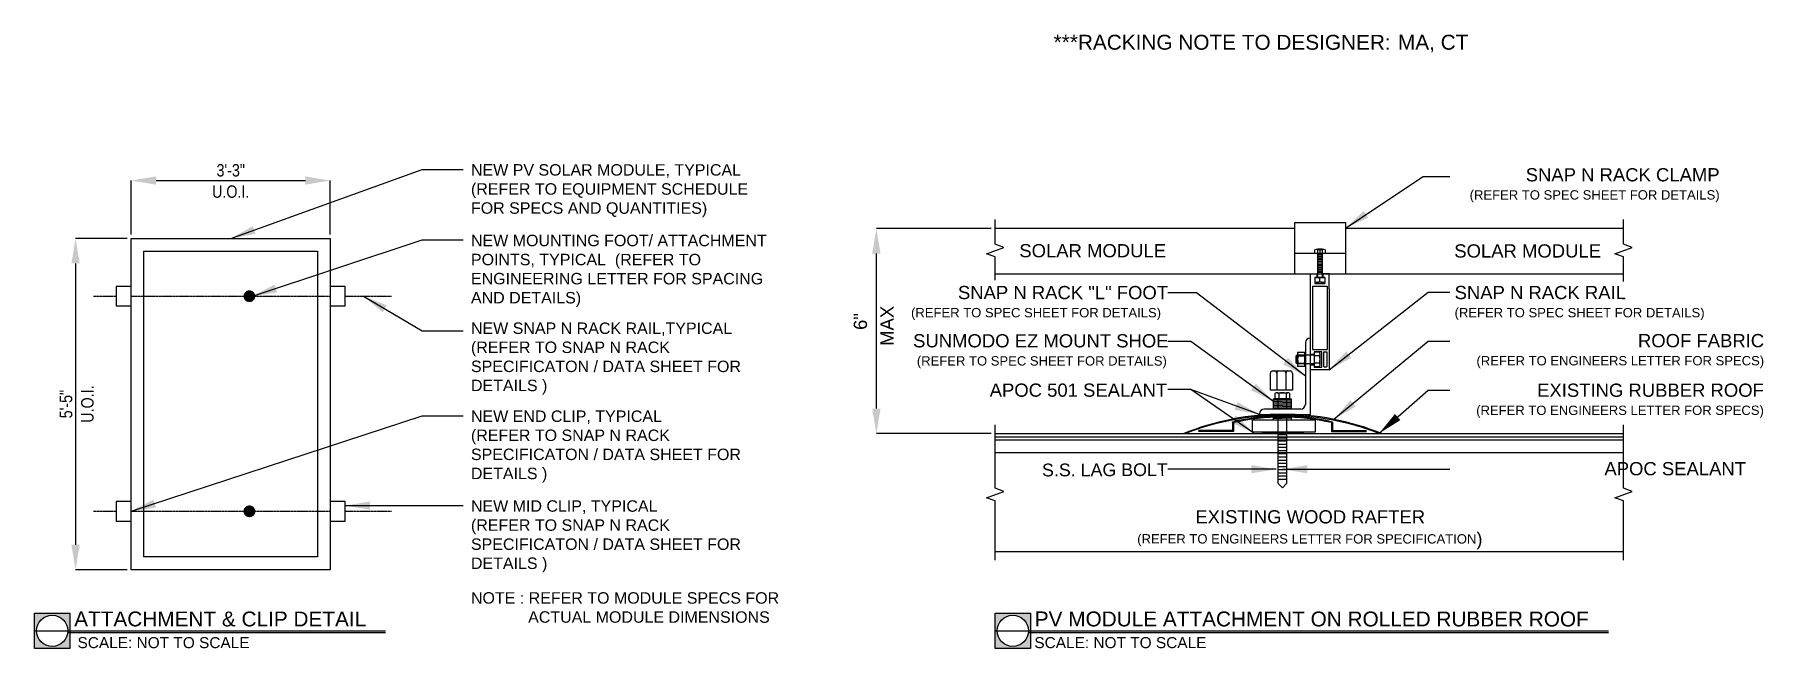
# Model space of a CAD drawing. Header units: feet. Extents: x 220 to 798, y 1963 to 2168.
import ezdxf

# ---------------------------------------------------------------- set-up
doc = ezdxf.new("R2010")
doc.units = ezdxf.units.FT
doc.header["$MEASUREMENT"] = 0
doc.linetypes.add('HIDDEN', pattern=[0.375, 0.25, -0.125])
doc.styles.add('PAPER SPACE TXT', font='technic_.ttf', dxfattribs={"height": 0.125})
doc.styles.add('TITLE BBLOCK TEXT', font='ARIALUNI.TTF')
doc.dimstyles.new('PAPER SPACE', dxfattribs={"dimscale": 0, "dimtxt": 0.125, "dimasz": 0.125, "dimexe": 0, "dimexo": 0.020508, "dimgap": 0.041992, "dimtad": 1, "dimdec": 4, "dimzin": 3, "dimdsep": 46, "dimlunit": 4, "dimtxsty": 'PAPER SPACE TXT', "dimcen": 0.125, "dimclrd": 1, "dimclre": 1, "dimclrt": 7, "dimadec": 0, "dimazin": 0, "dimtfac": 1, "dimtdec": 4, "dimtofl": 0, "dimtmove": 2, "dimatfit": 3, "dimfxl": 1, "dimfrac": 2, "dimtolj": 1, "dimtzin": 0, "dimarcsym": 1})

msp = doc.modelspace()

# ---------------------------------------------------------------- hatches: boundary and pattern name
h = msp.add_hatch(color=6)
h.dxf.hatch_style = 1
h.paths.add_polyline_path([(231.44, 1974.74), (219.65, 1974.74), (219.65, 1962.95), (231.44, 1962.95)])
h.paths.add_polyline_path([(230.78, 1968.85, -1), (220.31, 1968.85, -1)], flags=16)
h = msp.add_hatch(color=6)
h.dxf.hatch_style = 1
h.paths.add_polyline_path([(552.89, 1974.74), (541.11, 1974.74), (541.11, 1962.95), (552.89, 1962.95)])
h.paths.add_polyline_path([(552.23, 1968.85, -1), (541.77, 1968.85, -1)], flags=16)

# ---------------------------------------------------------------- linework, layer by layer
at = {"color": 1}
for p, q in [((251.96, 2101.51), (251.96, 2119.54)), ((260.29, 2119.54), (310.28, 2119.54)), ((318.61, 2101.51), (318.61, 2119.54)), ((250.59, 2100.15), (233.37, 2100.15)), ((539.74, 2103.44), (501.34, 2103.44)), ((501.34, 2043.21), (501.34, 2095.11)), ((648.91, 2096.48), (650.65, 2096.48)), ((649.03, 2096.59), (649.15, 2096.71)), ((649.03, 2096.47), (649.03, 2096.59)), ((650.53, 2096.59), (649.03, 2096.59)), ((649.03, 2095.1), (649.03, 2096.47)), ((649.03, 2087.05), (649.03, 2095.1)), ((649.03, 2095.1), (650.53, 2095.1)), ((650.53, 2094.57), (649.03, 2094.57)), ((649.15, 2096.71), (650.41, 2096.71)), ((649.78, 2096.37), (649.78, 2095.1)), ((650.53, 2096.59), (650.41, 2096.71)), ((650.53, 2096.59), (650.53, 2096.47)), ((650.53, 2096.48), (650.53, 2095.1)), ((650.53, 2095.1), (650.53, 2087.05)), ((233.37, 2091.82), (233.37, 1997.62)), ((650.53, 2094.03), (649.03, 2094.03)), ((650.53, 2093.5), (649.03, 2093.5)), ((650.53, 2092.97), (649.03, 2092.97)), ((650.53, 2092.44), (649.03, 2092.44)), ((650.53, 2091.9), (649.03, 2091.9)), ((650.53, 2091.37), (649.03, 2091.37)), ((649.03, 2087.05), (649.03, 2091.19)), ((650.53, 2090.84), (649.03, 2090.84)), ((650.53, 2090.31), (649.03, 2090.31)), ((650.53, 2089.78), (649.03, 2089.78)), ((650.53, 2089.24), (649.03, 2089.24)), ((650.53, 2088.71), (649.03, 2088.71)), ((650.53, 2091.19), (650.53, 2087.05)), ((651.38, 2087.05), (648.18, 2087.05)), ((648.18, 2085.6), (648.18, 2087.05)), ((648.18, 2087.05), (651.38, 2087.05)), ((650.58, 2085.48), (648.98, 2085.48)), ((649.78, 2085.6), (649.78, 2087.05)), ((651.38, 2087.05), (651.38, 2085.6)), ((646.68, 2066.8), (646.46, 2066.8)), ((646.68, 2041.26), (646.68, 2066.8)), ((642.04, 2061.04), (641.76, 2060.76)), ((641.76, 2060.76), (641.76, 2058.55)), ((642.3, 2061.04), (642.04, 2061.04)), ((642.04, 2058.27), (642.04, 2061.04)), ((642.3, 2062.05), (642.3, 2057.26)), ((642.3, 2061.45), (642.3, 2061.45)), ((646.68, 2061.04), (642.3, 2061.04)), ((642.47, 2060.85), (644.62, 2060.85)), ((644.78, 2062.05), (644.78, 2057.26)), ((644.9, 2065.24), (644.9, 2044.61)), ((647.8, 2061.04), (646.68, 2061.04)), ((649.62, 2060.85), (647.8, 2060.85)), ((649.81, 2057.86), (649.81, 2061.46)), ((642.04, 2058.27), (641.76, 2058.55)), ((642.04, 2058.27), (642.3, 2058.27)), ((642.3, 2058.27), (646.68, 2058.27)), ((642.3, 2057.86), (642.3, 2057.86)), ((642.47, 2058.46), (644.62, 2058.46)), ((646.68, 2058.27), (647.8, 2058.27)), ((649.62, 2058.46), (647.8, 2058.46)), ((635.41, 2048.54), (639.05, 2048.54)), ((636.02, 2048.35), (636.02, 2046.51)), ((638.44, 2048.35), (638.44, 2046.51)), ((643.34, 2043.05), (631.12, 2043.05)), ((635.83, 2043.05), (635.83, 2046.51)), ((638.63, 2046.51), (638.63, 2043.05)), ((635.83, 2038.34), (635.83, 2041.26)), ((635.83, 2018.1), (635.83, 2038.34)), ((638.63, 2041.26), (638.63, 2038.34)), ((638.63, 2038.34), (638.63, 2018.1)), ((539.74, 2034.88), (501.34, 2034.88)), ((541.11, 2033.81), (751.38, 2033.81)), ((638.63, 2034.4), (635.83, 2034.4)), ((638.63, 2033.34), (635.83, 2033.34)), ((638.63, 2032.27), (635.83, 2032.27)), ((638.63, 2031.21), (635.83, 2031.21)), ((638.63, 2030.14), (635.83, 2030.14)), ((638.63, 2029.08), (635.83, 2029.08)), ((638.63, 2028.02), (635.83, 2028.02)), ((638.63, 2026.95), (635.83, 2026.95)), ((638.63, 2025.89), (635.83, 2025.89)), ((638.63, 2024.82), (635.83, 2024.82)), ((638.63, 2023.76), (635.83, 2023.76)), ((638.63, 2022.69), (635.83, 2022.69)), ((638.63, 2021.63), (635.83, 2021.63)), ((638.63, 2020.57), (635.83, 2020.57)), ((638.63, 2019.5), (635.83, 2019.5)), ((635.83, 2018.1), (637.23, 2016.71)), ((638.63, 2018.1), (637.23, 2016.71)), ((541.11, 1995.42), (751.38, 1995.42)), ((250.59, 1989.29), (233.37, 1989.29))]:
    msp.add_line(p, q, dxfattribs=at)
at = {"color": 6}
for p, q in [((541.11, 2103.6), (641.27, 2103.6)), ((658.29, 2103.6), (751.38, 2103.6)), ((541.11, 2088.28), (751.38, 2088.28)), ((541.11, 2034.88), (751.38, 2034.88)), ((541.11, 2032.75), (751.38, 2032.75)), ((541.11, 2028.49), (751.38, 2028.49)), ((219.65, 1968.85), (337.09, 1968.85)), ((541.11, 1968.85), (746.3, 1968.85))]:
    msp.add_line(p, q, dxfattribs=at)
for p, q in [((641.27, 2105.51), (641.27, 2088.28)), ((641.27, 2105.51), (658.29, 2105.51)), ((658.29, 2105.51), (658.29, 2088.28)), ((658.29, 2095.1), (641.27, 2095.1)), ((647.31, 2084.23), (652.26, 2084.23)), ((647.31, 2084.23), (647.31, 2063.02)), ((648.77, 2087.05), (648.08, 2087.05)), ((648.08, 2087.05), (648.08, 2085.13)), ((648.08, 2085.13), (651.48, 2085.13)), ((648.77, 2088.29), (648.77, 2087.05)), ((650.79, 2088.29), (650.79, 2087.05)), ((650.79, 2087.05), (651.48, 2087.05)), ((651.48, 2087.05), (651.48, 2085.13)), ((652.26, 2084.23), (652.26, 2063.02)), ((647.8, 2061.33), (646.68, 2061.33)), ((647.31, 2063.02), (652.26, 2063.02)), ((649.78, 2062.21), (647.8, 2062.21)), ((647.8, 2062.21), (647.8, 2061.33)), ((650.42, 2062.21), (649.78, 2062.21)), ((650.42, 2057.1), (650.42, 2062.21)), ((651.14, 2062.21), (652.09, 2062.21)), ((651.14, 2057.35), (651.14, 2062.21)), ((652.09, 2062.21), (652.09, 2057.35)), ((646.68, 2057.81), (647.84, 2057.81)), ((647.84, 2057.81), (647.84, 2057.1)), ((647.84, 2057.1), (650.42, 2057.1)), ((651.83, 2057.09), (651.39, 2057.09)), ((629.56, 2041.48), (629.56, 2041.26)), ((629.56, 2041.26), (646.68, 2041.26))]:
    msp.add_line(p, q)
at = {"color": 1, "linetype": 'Continuous'}
for p, q in [((246.95, 2084.09), (246.95, 2077.55)), ((251.96, 2084.09), (246.95, 2084.09)), ((251.96, 2077.55), (251.96, 2084.09)), ((318.61, 2084.09), (318.61, 2077.55)), ((323.62, 2084.09), (318.61, 2084.09)), ((323.62, 2077.55), (323.62, 2084.09)), ((246.95, 2077.55), (251.96, 2077.55)), ((318.61, 2077.55), (323.62, 2077.55)), ((246.95, 2012.11), (246.95, 2005.56)), ((251.96, 2012.11), (246.95, 2012.11)), ((251.96, 2005.56), (251.96, 2012.11)), ((318.61, 2012.11), (318.61, 2005.56)), ((323.62, 2012.11), (318.61, 2012.11)), ((323.62, 2005.56), (323.62, 2012.11)), ((246.95, 2005.56), (251.96, 2005.56)), ((318.61, 2005.56), (323.62, 2005.56))]:
    msp.add_line(p, q, dxfattribs=at)
at = {"color": 4, "linetype": 'HIDDEN', "ltscale": 0.25}
for p, q in [((239.33, 2080.82), (246.95, 2080.82)), ((251.96, 2080.82), (318.61, 2080.82)), ((323.62, 2080.82), (339.17, 2080.82)), ((239.33, 2008.84), (246.95, 2008.84)), ((251.96, 2008.84), (318.61, 2008.84)), ((323.62, 2008.84), (339.17, 2008.84))]:
    msp.add_line(p, q, dxfattribs=at)
at = {"color": 3}
for p, q in [((633.22, 2050.37), (633.22, 2055.12)), ((633.9, 2055.85), (639.87, 2055.85)), ((635.33, 2055.12), (635.33, 2049.39)), ((638.41, 2055.12), (638.41, 2049.39)), ((640.55, 2055.12), (640.55, 2049.39)), ((633.22, 2049.39), (633.22, 2050.37)), ((640.55, 2049.39), (633.22, 2049.39)), ((634.27, 2043.05), (634.27, 2046.51)), ((634.27, 2046.51), (640.19, 2046.51)), ((634.27, 2046), (640.19, 2046.23)), ((634.27, 2045.57), (640.19, 2045.8)), ((634.27, 2043.84), (640.19, 2044.07)), ((634.27, 2043.41), (640.19, 2043.63)), ((634.29, 2045.14), (640.21, 2045.36)), ((634.3, 2044.71), (640.23, 2044.93)), ((634.3, 2044.28), (640.23, 2044.5)), ((636.09, 2043.05), (640.21, 2043.2)), ((640.19, 2046.51), (640.19, 2043.05)), ((620.53, 2038.71), (620.54, 2035.92)), ((620.9, 2038.5), (620.9, 2035.55)), ((627.27, 2035.4), (627.27, 2039.47)), ((627.27, 2039.47), (648.31, 2039.47)), ((634.27, 2039.47), (634.27, 2041.26)), ((634.27, 2040.96), (640.19, 2041.18)), ((634.27, 2040.6), (640.18, 2040.83)), ((634.27, 2040.25), (640.19, 2040.47)), ((634.27, 2039.89), (640.19, 2040.12)), ((640.19, 2041.26), (640.19, 2039.47)), ((648.31, 2035.4), (648.31, 2039.47)), ((653.61, 2038.5), (653.61, 2035.55)), ((653.98, 2038.71), (653.97, 2035.92)), ((620.54, 2035.92), (609.12, 2035.91)), ((620.9, 2035.55), (609.12, 2035.55)), ((627.27, 2035.4), (631.48, 2035.4)), ((630.69, 2034.88), (630.69, 2035.4)), ((644.15, 2034.88), (630.69, 2034.88)), ((631.48, 2035.4), (648.31, 2035.4)), ((643.42, 2035.4), (644.15, 2035.4)), ((644.15, 2035.4), (644.15, 2034.88)), ((653.61, 2035.55), (665.39, 2035.55)), ((653.97, 2035.92), (665.39, 2035.91))]:
    msp.add_line(p, q, dxfattribs=at)
at = {"color": 251, "linetype": 'Continuous'}
for p, q in [((230.78, 1968.25), (337.09, 1968.25)), ((552.23, 1968.25), (746.3, 1968.25))]:
    msp.add_line(p, q, dxfattribs=at)
at = {"color": 7, "linetype": 'Continuous', "flags": 128}
for points in [[(541.11, 2086.2), (541.11, 2093.97), (538.18, 2095.03), (544.03, 2097.16), (541.11, 2098.22), (541.11, 2106.54)], [(751.38, 2085.73), (751.38, 2093.97), (748.46, 2095.03), (754.3, 2097.16), (751.38, 2098.22), (751.38, 2106.54)], [(541.11, 1992.48), (541.11, 2012.32), (538.18, 2013.38), (544.03, 2015.51), (541.11, 2016.57), (541.11, 2037.81)], [(751.38, 1992.48), (751.38, 2012.32), (748.46, 2013.38), (754.3, 2015.51), (751.38, 2016.57), (751.38, 2037.81)]]:
    msp.add_lwpolyline(points, dxfattribs=at)
msp.add_lwpolyline([(318.61, 1989.29), (251.96, 1989.29), (251.96, 2100.15), (318.61, 2100.15)], close=True, dxfattribs=at)
at = {"color": 8, "linetype": 'Continuous', "flags": 128}
msp.add_lwpolyline([(314.32, 1993.58), (256.25, 1993.58), (256.25, 2095.85), (314.32, 2095.85)], close=True, dxfattribs=at)
at = {"color": 1}
for points in [[(651.51, 2096.37), (651.51, 2095.1), (648.05, 2095.1), (648.05, 2096.37)], [(642.3, 2062.05), (644.78, 2062.05)], [(649.62, 2062.05), (647.8, 2062.05), (647.8, 2057.26), (649.62, 2057.26)], [(644.78, 2057.26), (642.3, 2057.26)], [(639.65, 2048.35), (639.65, 2046.51), (634.81, 2046.51), (634.81, 2048.35)]]:
    msp.add_lwpolyline(points, dxfattribs=at)
at = {"const_width": 1.97, "flags": 128}
for points in [[(290.56, 2080.82, 1), (292.53, 2080.82, 1)], [(290.56, 2008.84, 1), (292.53, 2008.84, 1)]]:
    msp.add_lwpolyline(points, format="xyb", close=True, dxfattribs=at)
for points in [[(646.68, 2083.27), (646.68, 2088.28), (648.77, 2088.28)], [(646.68, 2061.33), (646.68, 2083.27)], [(652.88, 2083.27), (652.88, 2056.16), (646.68, 2056.16), (646.68, 2057.81)], [(652.88, 2083.27), (652.88, 2088.28), (650.79, 2088.28)]]:
    msp.add_lwpolyline(points)
at = {"color": 6}
for points in [[(219.65, 1974.74), (231.44, 1974.74), (231.44, 1962.95), (219.65, 1962.95)], [(541.11, 1974.74), (552.89, 1974.74), (552.89, 1962.95), (541.11, 1962.95)]]:
    msp.add_lwpolyline(points, close=True, dxfattribs=at)
for centre in [(225.55, 1968.85), (547, 1968.85)]:
    msp.add_circle(centre, 5.23, dxfattribs=at)
at = {"color": 1}
for centre, radius, start, end in [((648.92, 2092.88), 3.6, 76.1061, 103.89393), ((650.64, 2092.88), 3.6, 76.10607, 103.8939), ((648.98, 2088.18), 2.71, 252.8487, 287.1513), ((650.58, 2088.18), 2.71, 252.8487, 287.1513), ((646.46, 2065.24), 1.56, 90, 180), ((643.47, 2061.45), 1.16, 149.0201, 210.9799), ((646.71, 2059.66), 4.4, 164.2217, 195.7782), ((643.62, 2061.45), 1.16, 329.0201, 30.97992), ((640.38, 2059.66), 4.4, 344.2218, 15.77825), ((648.79, 2061.45), 1.02, 324.1655, 35.8345), ((646.01, 2059.66), 3.8, 341.6338, 18.3662), ((643.47, 2057.86), 1.16, 149.0201, 210.9799), ((643.62, 2057.86), 1.16, 329.0201, 30.97991), ((648.79, 2057.86), 1.02, 324.16539, 35.8346), ((635.41, 2047.51), 1.03, 54.1654, 125.8346), ((637.23, 2044.7), 3.84, 71.6338, 108.3662), ((639.05, 2047.51), 1.03, 54.1655, 125.8345), ((631.12, 2041.48), 1.56, 90, 180), ((643.34, 2044.61), 1.56, 270, 0)]:
    msp.add_arc(centre, radius, start, end, dxfattribs=at)
at = {"color": 3}
for centre, radius, start, end in [((634.01, 2055.06), 0.794, 98.19954, 175.74716), ((634.53, 2055.06), 0.794, 4.25284, 81.80046), ((636.12, 2055.06), 0.794, 98.19954, 175.74716), ((637.62, 2055.06), 0.794, 4.25284, 81.80046), ((639.21, 2055.06), 0.794, 98.19954, 175.74716), ((639.75, 2055.06), 0.794, 4.25284, 81.80046), ((637.31, 1953.36), 87.95, 67.93296, 112.06704), ((637.2, 1952.1), 88.87, 68.65878, 111.34122), ((637.26, 1970.97), 69.77, 76.1335, 103.8665), ((637.26, 1967.69), 72.68, 76.99263, 103.00737)]:
    msp.add_arc(centre, radius, start, end, dxfattribs=at)
for centre, start, end in [((651.39, 2057.35), 180, 270), ((651.83, 2057.35), 270, 0)]:
    msp.add_arc(centre, 0.258, start, end)
at = {"color": 1}
for points in [[(260.29, 2120.93), (260.29, 2118.15), (251.96, 2119.54)], [(310.28, 2120.93), (310.28, 2118.15), (318.61, 2119.54)], [(231.98, 2091.82), (234.76, 2091.82), (233.37, 2100.15)], [(499.95, 2095.11), (502.73, 2095.11), (501.34, 2103.44)], [(499.95, 2043.21), (502.73, 2043.21), (501.34, 2034.88)], [(231.98, 1997.62), (234.76, 1997.62), (233.37, 1989.29)]]:
    msp.add_solid(points, dxfattribs=at)

# ---------------------------------------------------------------- texts
at = {"color": 2, "attachment_point": 1, "rotation": 359.98856, "style": 'TITLE BBLOCK TEXT'}
for s, insert, char_height, width in [('***RACKING NOTE TO DESIGNER:', (560.68, 2168.31), 4.9766, 113.9229), ('MA, CT', (675.9, 2168.31), 4.977, 328.8806)]:
    msp.add_mtext(s, dxfattribs=dict(at, insert=insert, char_height=char_height, width=width))
at = {"color": 7, "char_height": 4.166, "attachment_point": 5, "style": 'PAPER SPACE TXT'}
for s, insert in [('\\A1;3\'-3"', (285.29, 2122.94)), ('\\A1;U.O.I.', (285.29, 2115.82))]:
    msp.add_mtext(s, dxfattribs=dict(at, insert=insert))
at = {"color": 7, "style": 'TITLE BBLOCK TEXT'}
for s, insert, char_height, width, attachment_point, rotation in [('NEW PV SOLAR MODULE, TYPICAL\\P(REFER TO EQUIPMENT SCHEDULE FOR SPECS AND QUANTITIES)', (365.69, 2125.02), 3.8299, 102.2973, 1, 359.98856), ('\\pt646.82;SNAP N RACK{\\A1; CLAMP\\P\\H0.7063x;(REFER TO SPEC SHEET FOR DETAILS)}', (783.54, 2123.68), 4.4236, 88.4693, 3, 0.01144), ('NEW MOUNTING FOOT/ ATTACHMENT POINTS, TYPICAL  (REFER TO ENGINEERING LETTER FOR SPACING AND DETAILS)', (365.69, 2101.4), 3.8299, 102.2973, 1, 359.98856), ('\\A1;\\pt646.82;SOLAR MODULE', (549.19, 2098.27), 4.4236, 111.7592, 1, 359.98856), ('\\A1;\\pt646.82;SOLAR MODULE', (694.74, 2098.19), 4.4236, 111.7592, 1, 359.98856), ('\\pi19.22;SNAP N RACK{\\A1; "L" FOOT\\P\\pi1.1006,t647.92;\\H0.7063x;  (REFER TO SPEC SHEET FOR DETAILS)\\P\\pi87.91,t734.73; }', (509.43, 2084.27), 4.4236, 89.123, 1, 359.98856), ('SNAP N RACK{\\A1; RAIL\\P\\pt646.82;\\H0.7063x;(REFER TO SPEC SHEET FOR DETAILS)\\P }', (694.85, 2084.27), 4.4236, 87.7074, 1, 359.98856), ('\\A1;MAX', (502.73, 2064.21), 4.424, 72.7668, 1, 89.98856), ('NEW SNAP N RACK RAIL,TYPICAL\\P(REFER TO SNAP N RACK SPECIFICATON / DATA SHEET FOR DETAILS )', (365.69, 2072.04), 3.8299, 102.2973, 1, 359.98856), ('\\A1;6"', (493.79, 2069.54), 4.424, 72.7668, 1, 89.98856), ('\\A1;\\pi20.608,t667.43;SUNMODO EZ MOUNT SHOE{\\H0.7063x;          \\P\\pi21.862,t668.68;(REFER TO SPEC SHEET FOR DETAILS)\\P\\pi103.77,t750.59;} ', (493.04, 2068.13), 4.4236, 105.4899, 1, 359.98856), ('\\A1;\\pt646.82;ROOF FABRIC\\P{\\H0.7063x;(REFER TO ENGINEERS LETTER FOR SPECS)}', (798.43, 2068.18), 4.4236, 103.2205, 3, 0.01144), ('\\A1;\\pi19.892,t666.71;APOC 501 SEALANT ', (519.37, 2051.61), 4.4236, 79.1758, 1, 359.98856), ('\\A1;\\pt646.82;EXISTING RUBBER ROOF\\P{\\H0.7063x;(REFER TO ENGINEERS LETTER FOR SPECS)}', (798.34, 2051.59), 4.4236, 103.2211, 3, 0.01144), ('NEW END CLIP, TYPICAL\\P(REFER TO SNAP N RACK SPECIFICATON / DATA SHEET FOR DETAILS )', (365.68, 2042.59), 3.8299, 102.2973, 1, 359.98856), ('\\A1;\\pi2.4272;{\\H0.7063x;S.S. LAG BOLT}', (554.35, 2024.78), 6.043, 44.1134, 1, 0.19596), ('\\A1;\\pt646.82;APOC SEALANT ', (792.37, 2025.32), 4.4236, 97.2372, 3, 0.01144), ('NEW MID CLIP, TYPICAL\\P(REFER TO SNAP N RACK SPECIFICATON / DATA SHEET FOR DETAILS )', (365.68, 2012.53), 3.8299, 102.2973, 1, 359.98856), ('\\A1;\\pi26.895,t673.72;EXISTING WOOD RAFTER\\P\\pi7.4608,t654.28;{\\H0.7063x;(REFER TO ENGINEERS LETTER FOR SPECIFICATION})', (581.19, 2009.22), 4.4236, 130.138, 1, 359.98856), ('\\pi-19.149,l19.149;NOTE : REFER TO MODULE SPECS FOR ACTUAL MODULE DIMENSIONS', (365.68, 1981.77), 3.8299, 117.9492, 1, 359.98856), ('ATTACHMENT & CLIP DETAIL', (232.91, 1975.31), 4.9766, 191.6609, 1, 359.98856), ('PV MODULE ATTACHMENT ON ROLLED RUBBER ROOF', (554.36, 1975.31), 4.9766, 191.6609, 1, 359.98856), ('SCALE: NOT TO SCALE', (234.02, 1966.74), 3.6907, 80.1638, 1, 359.98856), ('SCALE: NOT TO SCALE', (554.22, 1966.74), 3.6907, 80.1638, 1, 359.98856)]:
    msp.add_mtext(s, dxfattribs=dict(at, insert=insert, char_height=char_height, width=width, attachment_point=attachment_point, rotation=rotation))
at = {"color": 7, "char_height": 4.166, "attachment_point": 5, "rotation": 90, "style": 'PAPER SPACE TXT'}
for s, insert in [('\\A1;5\'-5"', (230.21, 2044.72)), ('\\A1;U.O.I.', (237.34, 2044.72))]:
    msp.add_mtext(s, dxfattribs=dict(at, insert=insert))

# ---------------------------------------------------------------- leaders
for points in [[(285.29, 2100.15), (349.33, 2123.26), (363.1, 2123.26)], [(658.29, 2103.6), (684.33, 2120.94), (693.22, 2120.94)], [(292.53, 2080.82), (349.33, 2099.69), (363.1, 2099.69)], [(329.69, 2080.82), (349.33, 2069.22), (363.1, 2069.22)], [(644.9, 2054.08), (608.45, 2081.96), (598.85, 2081.96)], [(652.88, 2056.16), (686.04, 2082.17), (693.22, 2082.17)], [(634.27, 2045.57), (606.63, 2065.7), (598.85, 2065.7)], [(654.44, 2039.63), (686.04, 2065.8), (693.22, 2065.8)], [(629.56, 2041.26), (606.63, 2049.55), (598.85, 2049.55)], [(627.63, 2035.04), (606.63, 2049.55), (598.85, 2049.55)], [(669.54, 2034.88), (686.04, 2049.39), (693.22, 2049.39)], [(251.96, 2008.84), (349.33, 2040.81), (363.1, 2040.81)], [(635.19, 2022.92), (613.82, 2022.92), (598.85, 2022.92)], [(637.23, 2022.92), (684.97, 2022.92), (693.22, 2022.92)], [(323.62, 2010.75), (349.33, 2010.75), (363.1, 2010.75)]]:
    msp.add_leader(points, dimstyle='PAPER SPACE', override={"dimscale": 66.653699, "dimtad": 0})

doc.saveas('drawing.dxf')
